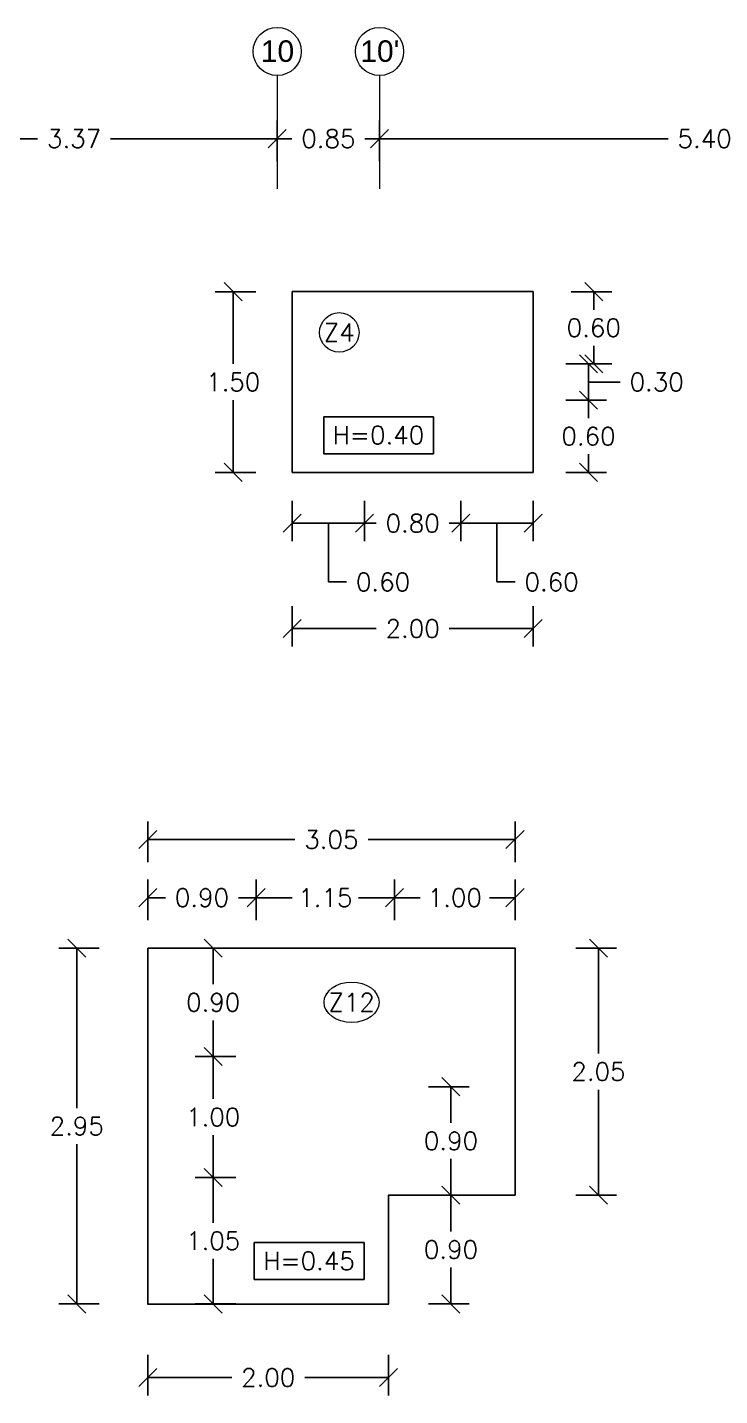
# Model space of a CAD drawing. Header units: metres. Extents: x -25 to 234, y -27 to 52.
# Drawn here: x 113.55 to 119.3, y -10.57 to 0.79 of the extents above; entities that cross this region are included whole.
import ezdxf

# ---------------------------------------------------------------- set-up
doc = ezdxf.new("R2010")
doc.units = ezdxf.units.M
doc.header["$LTSCALE"] = 0.1
doc.header["$MEASUREMENT"] = 0
doc.header["$PDMODE"] = 66
doc.linetypes.add('CONTINUA', pattern=[0])
doc.linetypes.add('Grid Line 1_2_', pattern=[22.225, 12.7, -3.175, 3.175, -3.175])
doc.layers.add('0-S-GRID', color=1, linetype='Continuous', lineweight=9)
doc.layers.add('0-S-GRID-IDEN', color=1, linetype='Continuous', lineweight=9)
for name, color, linetype in [('DIMENSIONES', 7, 'Continuous'), ('DIMTEXTO', 4, 'Continuous'), ('ZAPATAS', 6, 'Continuous')]:
    doc.layers.add(name, color=color, linetype=linetype)
doc.styles.add('Arial_2', font='arial.ttf', dxfattribs={"height": 0.2})
doc.styles.add('SMPLEX', font='simplex.shx')
doc.dimstyles.new('DIM-75', dxfattribs={"dimscale": 0.75, "dimtxt": 0.2, "dimasz": 0.2, "dimexe": 0.2, "dimexo": 0.2, "dimgap": 0.1, "dimtad": 0, "dimtih": 1, "dimtoh": 1, "dimzin": 0, "dimdsep": 46, "dimtxsty": 'SMPLEX', "dimblk1": 'OBLIQUE', "dimblk2": 'OBLIQUE', "dimsah": 1, "dimcen": 0.2, "dimclrd": 4, "dimclre": 4, "dimclrt": 4, "dimadec": 0, "dimazin": 0, "dimtfac": 1, "dimtmove": 1, "dimatfit": 3, "dimldrblk": 'OPEN30', "dimfxl": 0.25, "dimfxlon": 1, "dimtfill": 1, "dimtolj": 1, "dimtzin": 0, "dimarcsym": 0})

# ---------------------------------------------------------------- blocks, each defined once
blk = doc.blocks.new('_Oblique')
at = {"color": 0, "linetype": 'ByBlock', "lineweight": -2}
blk.add_line((-0.5, -0.5), (0.5, 0.5), dxfattribs=at)
blk = doc.blocks.new('*D353')
at = {"layer": 'Defpoints', "color": 0, "ltscale": 0.2, "transparency": 16777216}
for p in [(115.624, -0.136), (112.249, -0.552), (115.624, -0.552)]:
    blk.add_point(p, dxfattribs=at)
at = {"layer": 'DIMTEXTO', "color": 4, "lineweight": -2, "ltscale": 0.2, "transparency": 16777216}
for p, q in [((112.249, -0.323), (112.249, 0.014)), ((115.624, -0.323), (115.624, 0.014)), ((112.249, -0.136), (113.633, -0.136)), ((115.624, -0.136), (114.24, -0.136))]:
    blk.add_line(p, q, dxfattribs=at)
at = {"layer": 'DIMTEXTO', "color": 4, "lineweight": -2, "ltscale": 0.2, "transparency": 16777216, "xscale": 0.15, "yscale": 0.15, "zscale": 0.15, "rotation": 180}
blk.add_blockref('_Oblique', (112.249, -0.136), dxfattribs=at)
at = {"layer": 'DIMTEXTO', "color": 4, "lineweight": -2, "ltscale": 0.2, "transparency": 16777216, "xscale": 0.15, "yscale": 0.15, "zscale": 0.15}
blk.add_blockref('_Oblique', (115.624, -0.136), dxfattribs=at)
at = {"layer": 'DIMTEXTO', "color": 4, "ltscale": 0.2, "transparency": 16777216, "insert": (113.937, -0.136), "char_height": 0.15, "attachment_point": 5, "style": 'SMPLEX', "bg_fill": 3, "box_fill_scale": 1.25, "bg_fill_color": 256, "bg_fill_true_color": 13158600, "bg_fill_transparency": 0}
blk.add_mtext('\\A1;3.37', dxfattribs=at)
blk = doc.blocks.new('_Open30')
at = {"layer": 'DIMTEXTO', "color": 0, "lineweight": -2}
for p, q in [((-1, 0.268), (0, 0)), ((0, 0), (-1, -0.268)), ((0, 0), (-1, 0))]:
    blk.add_line(p, q, dxfattribs=at)
blk = doc.blocks.new('*D354')
at = {"layer": 'Defpoints', "color": 0, "ltscale": 0.2, "transparency": 16777216}
for p in [(116.474, -0.136), (115.624, -0.552), (116.474, -0.552)]:
    blk.add_point(p, dxfattribs=at)
at = {"layer": 'DIMTEXTO', "color": 4, "lineweight": -2, "ltscale": 0.2, "transparency": 16777216}
for p, q in [((115.624, -0.323), (115.624, 0.014)), ((116.474, -0.323), (116.474, 0.014)), ((115.624, -0.136), (115.746, -0.136)), ((116.474, -0.136), (116.353, -0.136))]:
    blk.add_line(p, q, dxfattribs=at)
at = {"layer": 'DIMTEXTO', "color": 4, "lineweight": -2, "ltscale": 0.2, "transparency": 16777216, "xscale": 0.15, "yscale": 0.15, "zscale": 0.15, "rotation": 180}
blk.add_blockref('_Oblique', (115.624, -0.136), dxfattribs=at)
at = {"layer": 'DIMTEXTO', "color": 4, "lineweight": -2, "ltscale": 0.2, "transparency": 16777216, "xscale": 0.15, "yscale": 0.15, "zscale": 0.15}
blk.add_blockref('_Oblique', (116.474, -0.136), dxfattribs=at)
at = {"layer": 'DIMTEXTO', "color": 4, "ltscale": 0.2, "transparency": 16777216, "insert": (116.049, -0.136), "char_height": 0.15, "attachment_point": 5, "style": 'SMPLEX', "bg_fill": 3, "box_fill_scale": 1.25, "bg_fill_color": 256, "bg_fill_true_color": 13158600, "bg_fill_transparency": 0}
blk.add_mtext('\\A1;0.85', dxfattribs=at)
blk = doc.blocks.new('*D343')
at = {"layer": 'Defpoints', "color": 0, "ltscale": 0.2, "transparency": 16777216}
for p in [(121.874, -0.136), (116.474, -0.552), (121.874, -0.552)]:
    blk.add_point(p, dxfattribs=at)
at = {"layer": 'DIMTEXTO', "color": 4, "lineweight": -2, "ltscale": 0.2, "transparency": 16777216}
for p, q in [((116.474, -0.323), (116.474, 0.014)), ((121.874, -0.323), (121.874, 0.014)), ((116.474, -0.136), (118.871, -0.136)), ((121.874, -0.136), (119.478, -0.136))]:
    blk.add_line(p, q, dxfattribs=at)
at = {"layer": 'DIMTEXTO', "color": 4, "lineweight": -2, "ltscale": 0.2, "transparency": 16777216, "xscale": 0.15, "yscale": 0.15, "zscale": 0.15, "rotation": 180}
blk.add_blockref('_Oblique', (116.474, -0.136), dxfattribs=at)
at = {"layer": 'DIMTEXTO', "color": 4, "lineweight": -2, "ltscale": 0.2, "transparency": 16777216, "xscale": 0.15, "yscale": 0.15, "zscale": 0.15}
blk.add_blockref('_Oblique', (121.874, -0.136), dxfattribs=at)
at = {"layer": 'DIMTEXTO', "color": 4, "ltscale": 0.2, "transparency": 16777216, "insert": (119.174, -0.136), "char_height": 0.15, "attachment_point": 5, "style": 'SMPLEX', "bg_fill": 3, "box_fill_scale": 1.25, "bg_fill_color": 256, "bg_fill_true_color": 13158600, "bg_fill_transparency": 0}
blk.add_mtext('\\A1;5.40', dxfattribs=at)
blk = doc.blocks.new('*D403')
at = {"layer": 'Defpoints', "color": 0, "linetype": 'CONTINUA', "transparency": 16777216}
for p in [(113.959, -6.856), (114.549, -6.856), (114.549, -9.81)]:
    blk.add_point(p, dxfattribs=at)
at = {"layer": 'DIMENSIONES', "color": 4, "linetype": 'CONTINUA', "lineweight": -2, "transparency": 16777216}
for p, q in [((114.146, -6.856), (113.809, -6.856)), ((113.959, -6.856), (113.959, -8.183)), ((113.959, -9.81), (113.959, -8.483)), ((114.146, -9.81), (113.809, -9.81))]:
    blk.add_line(p, q, dxfattribs=at)
at = {"layer": 'DIMENSIONES', "color": 4, "linetype": 'CONTINUA', "lineweight": -2, "transparency": 16777216, "xscale": 0.15, "yscale": 0.15, "zscale": 0.15}
for p, rotation in [((113.959, -6.856), 90), ((113.959, -9.81), 270)]:
    blk.add_blockref('_Oblique', p, dxfattribs=dict(at, rotation=rotation))
at = {"layer": 'DIMENSIONES', "color": 4, "linetype": 'CONTINUA', "transparency": 16777216, "insert": (113.959, -8.333), "char_height": 0.15, "attachment_point": 5, "style": 'SMPLEX', "bg_fill": 3, "box_fill_scale": 1.25, "bg_fill_color": 256, "bg_fill_true_color": 13158600, "bg_fill_transparency": 0}
blk.add_mtext('\\A1;2.95', dxfattribs=at)
blk = doc.blocks.new('*D404')
at = {"layer": 'Defpoints', "color": 0, "linetype": 'CONTINUA', "transparency": 16777216}
for p in [(115.092, -7.756), (115.499, -7.756), (115.499, -8.76)]:
    blk.add_point(p, dxfattribs=at)
at = {"layer": 'DIMENSIONES', "color": 4, "linetype": 'CONTINUA', "lineweight": -2, "transparency": 16777216}
for p, q in [((115.279, -7.756), (114.942, -7.756)), ((115.092, -7.756), (115.092, -8.108)), ((115.092, -8.76), (115.092, -8.408)), ((115.279, -8.76), (114.942, -8.76))]:
    blk.add_line(p, q, dxfattribs=at)
at = {"layer": 'DIMENSIONES', "color": 4, "linetype": 'CONTINUA', "lineweight": -2, "transparency": 16777216, "xscale": 0.15, "yscale": 0.15, "zscale": 0.15}
for p, rotation in [((115.092, -7.756), 90), ((115.092, -8.76), 270)]:
    blk.add_blockref('_Oblique', p, dxfattribs=dict(at, rotation=rotation))
at = {"layer": 'DIMENSIONES', "color": 4, "linetype": 'CONTINUA', "transparency": 16777216, "insert": (115.092, -8.258), "char_height": 0.15, "attachment_point": 5, "style": 'SMPLEX', "bg_fill": 3, "box_fill_scale": 1.25, "bg_fill_color": 256, "bg_fill_true_color": 13158600, "bg_fill_transparency": 0}
blk.add_mtext('\\A1;1.00', dxfattribs=at)
blk = doc.blocks.new('*D405')
at = {"layer": 'Defpoints', "color": 0, "linetype": 'CONTINUA', "transparency": 16777216}
for p in [(114.549, -9.81), (116.549, -9.81), (116.549, -10.421)]:
    blk.add_point(p, dxfattribs=at)
at = {"layer": 'DIMENSIONES', "color": 4, "linetype": 'CONTINUA', "lineweight": -2, "transparency": 16777216}
for p, q in [((114.549, -10.233), (114.549, -10.571)), ((116.549, -10.233), (116.549, -10.571)), ((114.549, -10.421), (115.246, -10.421)), ((116.549, -10.421), (115.853, -10.421))]:
    blk.add_line(p, q, dxfattribs=at)
at = {"layer": 'DIMENSIONES', "color": 4, "linetype": 'CONTINUA', "lineweight": -2, "transparency": 16777216, "xscale": 0.15, "yscale": 0.15, "zscale": 0.15, "rotation": 180}
blk.add_blockref('_Oblique', (114.549, -10.421), dxfattribs=at)
at = {"layer": 'DIMENSIONES', "color": 4, "linetype": 'CONTINUA', "lineweight": -2, "transparency": 16777216, "xscale": 0.15, "yscale": 0.15, "zscale": 0.15}
blk.add_blockref('_Oblique', (116.549, -10.421), dxfattribs=at)
at = {"layer": 'DIMENSIONES', "color": 4, "linetype": 'CONTINUA', "transparency": 16777216, "insert": (115.549, -10.421), "char_height": 0.15, "attachment_point": 5, "style": 'SMPLEX', "bg_fill": 3, "box_fill_scale": 1.25, "bg_fill_color": 256, "bg_fill_true_color": 13158600, "bg_fill_transparency": 0}
blk.add_mtext('\\A1;2.00', dxfattribs=at)
blk = doc.blocks.new('*D406')
at = {"layer": 'Defpoints', "color": 0, "linetype": 'CONTINUA', "transparency": 16777216}
for p in [(116.549, -8.906), (117.067, -8.906), (116.532, -9.81)]:
    blk.add_point(p, dxfattribs=at)
at = {"layer": 'DIMENSIONES', "color": 4, "linetype": 'CONTINUA', "lineweight": -2, "transparency": 16777216}
for p, q in [((116.88, -8.906), (117.217, -8.906)), ((117.067, -8.906), (117.067, -9.208)), ((117.067, -9.81), (117.067, -9.508)), ((116.88, -9.81), (117.217, -9.81))]:
    blk.add_line(p, q, dxfattribs=at)
at = {"layer": 'DIMENSIONES', "color": 4, "linetype": 'CONTINUA', "lineweight": -2, "transparency": 16777216, "xscale": 0.15, "yscale": 0.15, "zscale": 0.15}
for p, rotation in [((117.067, -8.906), 90), ((117.067, -9.81), 270)]:
    blk.add_blockref('_Oblique', p, dxfattribs=dict(at, rotation=rotation))
at = {"layer": 'DIMENSIONES', "color": 4, "linetype": 'CONTINUA', "transparency": 16777216, "insert": (117.067, -9.358), "char_height": 0.15, "attachment_point": 5, "style": 'SMPLEX', "bg_fill": 3, "box_fill_scale": 1.25, "bg_fill_color": 256, "bg_fill_true_color": 13158600, "bg_fill_transparency": 0}
blk.add_mtext('\\A1;0.90', dxfattribs=at)
blk = doc.blocks.new('*D407')
at = {"layer": 'Defpoints', "color": 0, "linetype": 'CONTINUA', "transparency": 16777216}
for p in [(117.599, -5.954), (114.549, -6.856), (117.599, -6.856)]:
    blk.add_point(p, dxfattribs=at)
at = {"layer": 'DIMENSIONES', "color": 4, "linetype": 'CONTINUA', "lineweight": -2, "transparency": 16777216}
for p, q in [((114.549, -6.141), (114.549, -5.804)), ((117.599, -6.141), (117.599, -5.804)), ((114.549, -5.954), (115.771, -5.954)), ((117.599, -5.954), (116.378, -5.954))]:
    blk.add_line(p, q, dxfattribs=at)
at = {"layer": 'DIMENSIONES', "color": 4, "linetype": 'CONTINUA', "lineweight": -2, "transparency": 16777216, "xscale": 0.15, "yscale": 0.15, "zscale": 0.15, "rotation": 180}
blk.add_blockref('_Oblique', (114.549, -5.954), dxfattribs=at)
at = {"layer": 'DIMENSIONES', "color": 4, "linetype": 'CONTINUA', "lineweight": -2, "transparency": 16777216, "xscale": 0.15, "yscale": 0.15, "zscale": 0.15}
blk.add_blockref('_Oblique', (117.599, -5.954), dxfattribs=at)
at = {"layer": 'DIMENSIONES', "color": 4, "linetype": 'CONTINUA', "transparency": 16777216, "insert": (116.074, -5.954), "char_height": 0.15, "attachment_point": 5, "style": 'SMPLEX', "bg_fill": 3, "box_fill_scale": 1.25, "bg_fill_color": 256, "bg_fill_true_color": 13158600, "bg_fill_transparency": 0}
blk.add_mtext('\\A1;3.05', dxfattribs=at)
blk = doc.blocks.new('*D408')
at = {"layer": 'Defpoints', "color": 0, "linetype": 'CONTINUA', "transparency": 16777216}
for p in [(117.599, -6.856), (118.292, -6.856), (117.599, -8.906)]:
    blk.add_point(p, dxfattribs=at)
at = {"layer": 'DIMENSIONES', "color": 4, "linetype": 'CONTINUA', "lineweight": -2, "transparency": 16777216}
for p, q in [((118.105, -6.856), (118.442, -6.856)), ((118.292, -6.856), (118.292, -7.731)), ((118.292, -8.906), (118.292, -8.031)), ((118.105, -8.906), (118.442, -8.906))]:
    blk.add_line(p, q, dxfattribs=at)
at = {"layer": 'DIMENSIONES', "color": 4, "linetype": 'CONTINUA', "lineweight": -2, "transparency": 16777216, "xscale": 0.15, "yscale": 0.15, "zscale": 0.15}
for p, rotation in [((118.292, -6.856), 90), ((118.292, -8.906), 270)]:
    blk.add_blockref('_Oblique', p, dxfattribs=dict(at, rotation=rotation))
at = {"layer": 'DIMENSIONES', "color": 4, "linetype": 'CONTINUA', "transparency": 16777216, "insert": (118.292, -7.881), "char_height": 0.15, "attachment_point": 5, "style": 'SMPLEX', "bg_fill": 3, "box_fill_scale": 1.25, "bg_fill_color": 256, "bg_fill_true_color": 13158600, "bg_fill_transparency": 0}
blk.add_mtext('\\A1;2.05', dxfattribs=at)
blk = doc.blocks.new('*D470')
at = {"layer": 'Defpoints', "color": 0, "linetype": 'CONTINUA', "transparency": 16777216}
for p in [(115.499, -8.76), (115.092, -9.81), (115.499, -9.81)]:
    blk.add_point(p, dxfattribs=at)
at = {"layer": 'DIMENSIONES', "color": 4, "linetype": 'CONTINUA', "lineweight": -2, "transparency": 16777216}
for p, q in [((115.279, -8.76), (114.942, -8.76)), ((115.092, -8.76), (115.092, -9.135)), ((115.092, -9.81), (115.092, -9.435)), ((115.279, -9.81), (114.942, -9.81))]:
    blk.add_line(p, q, dxfattribs=at)
at = {"layer": 'DIMENSIONES', "color": 4, "linetype": 'CONTINUA', "lineweight": -2, "transparency": 16777216, "xscale": 0.15, "yscale": 0.15, "zscale": 0.15}
for p, rotation in [((115.092, -8.76), 90), ((115.092, -9.81), 270)]:
    blk.add_blockref('_Oblique', p, dxfattribs=dict(at, rotation=rotation))
at = {"layer": 'DIMENSIONES', "color": 4, "linetype": 'CONTINUA', "transparency": 16777216, "insert": (115.092, -9.285), "char_height": 0.15, "attachment_point": 5, "style": 'SMPLEX', "bg_fill": 3, "box_fill_scale": 1.25, "bg_fill_color": 256, "bg_fill_true_color": 13158600, "bg_fill_transparency": 0}
blk.add_mtext('\\A1;1.05', dxfattribs=at)
blk = doc.blocks.new('*D471')
at = {"layer": 'Defpoints', "color": 0, "linetype": 'CONTINUA', "transparency": 16777216}
for p in [(114.549, -6.856), (115.092, -6.856), (115.499, -7.756)]:
    blk.add_point(p, dxfattribs=at)
at = {"layer": 'DIMENSIONES', "color": 4, "linetype": 'CONTINUA', "lineweight": -2, "transparency": 16777216}
for p, q in [((114.904, -6.856), (115.242, -6.856)), ((115.092, -6.856), (115.092, -7.156)), ((115.092, -7.756), (115.092, -7.456)), ((115.279, -7.756), (114.942, -7.756))]:
    blk.add_line(p, q, dxfattribs=at)
at = {"layer": 'DIMENSIONES', "color": 4, "linetype": 'CONTINUA', "lineweight": -2, "transparency": 16777216, "xscale": 0.15, "yscale": 0.15, "zscale": 0.15}
for p, rotation in [((115.092, -6.856), 90), ((115.092, -7.756), 270)]:
    blk.add_blockref('_Oblique', p, dxfattribs=dict(at, rotation=rotation))
at = {"layer": 'DIMENSIONES', "color": 4, "linetype": 'CONTINUA', "transparency": 16777216, "insert": (115.092, -7.306), "char_height": 0.15, "attachment_point": 5, "style": 'SMPLEX', "bg_fill": 3, "box_fill_scale": 1.25, "bg_fill_color": 256, "bg_fill_true_color": 13158600, "bg_fill_transparency": 0}
blk.add_mtext('\\A1;0.90', dxfattribs=at)
blk = doc.blocks.new('*D472')
at = {"layer": 'Defpoints', "color": 0, "linetype": 'CONTINUA', "transparency": 16777216}
for p in [(117.599, -6.437), (116.599, -6.856), (117.599, -8.006)]:
    blk.add_point(p, dxfattribs=at)
at = {"layer": 'DIMENSIONES', "color": 4, "linetype": 'CONTINUA', "lineweight": -2, "transparency": 16777216}
for p, q in [((116.599, -6.624), (116.599, -6.287)), ((117.599, -6.624), (117.599, -6.287)), ((116.599, -6.437), (116.81, -6.437)), ((117.599, -6.437), (117.388, -6.437))]:
    blk.add_line(p, q, dxfattribs=at)
at = {"layer": 'DIMENSIONES', "color": 4, "linetype": 'CONTINUA', "lineweight": -2, "transparency": 16777216, "xscale": 0.15, "yscale": 0.15, "zscale": 0.15, "rotation": 180}
blk.add_blockref('_Oblique', (116.599, -6.437), dxfattribs=at)
at = {"layer": 'DIMENSIONES', "color": 4, "linetype": 'CONTINUA', "lineweight": -2, "transparency": 16777216, "xscale": 0.15, "yscale": 0.15, "zscale": 0.15}
blk.add_blockref('_Oblique', (117.599, -6.437), dxfattribs=at)
at = {"layer": 'DIMENSIONES', "color": 4, "linetype": 'CONTINUA', "transparency": 16777216, "insert": (117.099, -6.437), "char_height": 0.15, "attachment_point": 5, "style": 'SMPLEX', "bg_fill": 3, "box_fill_scale": 1.25, "bg_fill_color": 256, "bg_fill_true_color": 13158600, "bg_fill_transparency": 0}
blk.add_mtext('\\A1;1.00', dxfattribs=at)
blk = doc.blocks.new('*D473')
at = {"layer": 'Defpoints', "color": 0, "linetype": 'CONTINUA', "transparency": 16777216}
for p in [(116.599, -6.437), (115.449, -6.856), (116.599, -6.856)]:
    blk.add_point(p, dxfattribs=at)
at = {"layer": 'DIMENSIONES', "color": 4, "linetype": 'CONTINUA', "lineweight": -2, "transparency": 16777216}
for p, q in [((115.449, -6.624), (115.449, -6.287)), ((116.599, -6.624), (116.599, -6.287)), ((115.449, -6.437), (115.749, -6.437)), ((116.599, -6.437), (116.299, -6.437))]:
    blk.add_line(p, q, dxfattribs=at)
at = {"layer": 'DIMENSIONES', "color": 4, "linetype": 'CONTINUA', "lineweight": -2, "transparency": 16777216, "xscale": 0.15, "yscale": 0.15, "zscale": 0.15, "rotation": 180}
blk.add_blockref('_Oblique', (115.449, -6.437), dxfattribs=at)
at = {"layer": 'DIMENSIONES', "color": 4, "linetype": 'CONTINUA', "lineweight": -2, "transparency": 16777216, "xscale": 0.15, "yscale": 0.15, "zscale": 0.15}
blk.add_blockref('_Oblique', (116.599, -6.437), dxfattribs=at)
at = {"layer": 'DIMENSIONES', "color": 4, "linetype": 'CONTINUA', "transparency": 16777216, "insert": (116.024, -6.437), "char_height": 0.15, "attachment_point": 5, "style": 'SMPLEX', "bg_fill": 3, "box_fill_scale": 1.25, "bg_fill_color": 256, "bg_fill_true_color": 13158600, "bg_fill_transparency": 0}
blk.add_mtext('\\A1;1.15', dxfattribs=at)
blk = doc.blocks.new('*D492')
at = {"layer": 'Defpoints', "color": 0, "linetype": 'CONTINUA', "transparency": 16777216}
for p in [(116.349, -2.306), (117.149, -2.306), (117.149, -3.328)]:
    blk.add_point(p, dxfattribs=at)
at = {"layer": 'DIMENSIONES', "color": 4, "linetype": 'CONTINUA', "lineweight": -2, "transparency": 16777216}
for p, q in [((116.349, -3.141), (116.349, -3.478)), ((117.149, -3.141), (117.149, -3.478)), ((116.349, -3.328), (116.446, -3.328)), ((117.149, -3.328), (117.053, -3.328))]:
    blk.add_line(p, q, dxfattribs=at)
at = {"layer": 'DIMENSIONES', "color": 4, "linetype": 'CONTINUA', "lineweight": -2, "transparency": 16777216, "xscale": 0.15, "yscale": 0.15, "zscale": 0.15, "rotation": 180}
blk.add_blockref('_Oblique', (116.349, -3.328), dxfattribs=at)
at = {"layer": 'DIMENSIONES', "color": 4, "linetype": 'CONTINUA', "lineweight": -2, "transparency": 16777216, "xscale": 0.15, "yscale": 0.15, "zscale": 0.15}
blk.add_blockref('_Oblique', (117.149, -3.328), dxfattribs=at)
at = {"layer": 'DIMENSIONES', "color": 4, "linetype": 'CONTINUA', "transparency": 16777216, "insert": (116.749, -3.328), "char_height": 0.15, "attachment_point": 5, "style": 'SMPLEX', "bg_fill": 3, "box_fill_scale": 1.25, "bg_fill_color": 256, "bg_fill_true_color": 13158600, "bg_fill_transparency": 0}
blk.add_mtext('\\A1;0.80', dxfattribs=at)
blk = doc.blocks.new('*D493')
at = {"layer": 'Defpoints', "color": 0, "linetype": 'CONTINUA', "transparency": 16777216}
for p in [(117.149, -2.006), (118.209, -2.006), (117.75, -2.306)]:
    blk.add_point(p, dxfattribs=at)
at = {"layer": 'DIMENSIONES', "color": 4, "linetype": 'CONTINUA', "lineweight": -2, "transparency": 16777216}
for p, q in [((118.022, -2.006), (118.359, -2.006)), ((118.209, -2.306), (118.209, -2.006)), ((118.209, -2.156), (118.323, -2.156)), ((118.323, -2.156), (118.473, -2.156)), ((118.022, -2.306), (118.359, -2.306))]:
    blk.add_line(p, q, dxfattribs=at)
at = {"layer": 'DIMENSIONES', "color": 4, "linetype": 'CONTINUA', "lineweight": -2, "transparency": 16777216, "xscale": 0.15, "yscale": 0.15, "zscale": 0.15}
for p, rotation in [((118.209, -2.006), 90), ((118.209, -2.306), 270)]:
    blk.add_blockref('_Oblique', p, dxfattribs=dict(at, rotation=rotation))
at = {"layer": 'DIMENSIONES', "color": 4, "linetype": 'CONTINUA', "transparency": 16777216, "insert": (118.776, -2.156), "char_height": 0.15, "attachment_point": 5, "style": 'SMPLEX', "bg_fill": 3, "box_fill_scale": 1.25, "bg_fill_color": 256, "bg_fill_true_color": 13158600, "bg_fill_transparency": 0}
blk.add_mtext('\\A1;0.30', dxfattribs=at)
blk = doc.blocks.new('*D494')
at = {"layer": 'Defpoints', "color": 0, "linetype": 'CONTINUA', "transparency": 16777216}
for p in [(115.749, -3.262), (117.749, -3.262), (117.749, -4.203)]:
    blk.add_point(p, dxfattribs=at)
at = {"layer": 'DIMENSIONES', "color": 4, "linetype": 'CONTINUA', "lineweight": -2, "transparency": 16777216}
for p, q in [((115.749, -4.016), (115.749, -4.353)), ((117.749, -4.016), (117.749, -4.353)), ((115.749, -4.203), (116.446, -4.203)), ((117.749, -4.203), (117.053, -4.203))]:
    blk.add_line(p, q, dxfattribs=at)
at = {"layer": 'DIMENSIONES', "color": 4, "linetype": 'CONTINUA', "lineweight": -2, "transparency": 16777216, "xscale": 0.15, "yscale": 0.15, "zscale": 0.15, "rotation": 180}
blk.add_blockref('_Oblique', (115.749, -4.203), dxfattribs=at)
at = {"layer": 'DIMENSIONES', "color": 4, "linetype": 'CONTINUA', "lineweight": -2, "transparency": 16777216, "xscale": 0.15, "yscale": 0.15, "zscale": 0.15}
blk.add_blockref('_Oblique', (117.749, -4.203), dxfattribs=at)
at = {"layer": 'DIMENSIONES', "color": 4, "linetype": 'CONTINUA', "transparency": 16777216, "insert": (116.749, -4.203), "char_height": 0.15, "attachment_point": 5, "style": 'SMPLEX', "bg_fill": 3, "box_fill_scale": 1.25, "bg_fill_color": 256, "bg_fill_true_color": 13158600, "bg_fill_transparency": 0}
blk.add_mtext('\\A1;2.00', dxfattribs=at)
blk = doc.blocks.new('*D498')
at = {"layer": 'Defpoints', "color": 0, "linetype": 'CONTINUA', "transparency": 16777216}
for p in [(115.258, -1.406), (115.749, -1.406), (115.749, -2.906)]:
    blk.add_point(p, dxfattribs=at)
at = {"layer": 'DIMENSIONES', "color": 4, "linetype": 'CONTINUA', "lineweight": -2, "transparency": 16777216}
for p, q in [((115.446, -1.406), (115.108, -1.406)), ((115.258, -1.406), (115.258, -2.006)), ((115.258, -2.906), (115.258, -2.306)), ((115.446, -2.906), (115.108, -2.906))]:
    blk.add_line(p, q, dxfattribs=at)
at = {"layer": 'DIMENSIONES', "color": 4, "linetype": 'CONTINUA', "lineweight": -2, "transparency": 16777216, "xscale": 0.15, "yscale": 0.15, "zscale": 0.15}
for p, rotation in [((115.258, -1.406), 90), ((115.258, -2.906), 270)]:
    blk.add_blockref('_Oblique', p, dxfattribs=dict(at, rotation=rotation))
at = {"layer": 'DIMENSIONES', "color": 4, "linetype": 'CONTINUA', "transparency": 16777216, "insert": (115.258, -2.156), "char_height": 0.15, "attachment_point": 5, "style": 'SMPLEX', "bg_fill": 3, "box_fill_scale": 1.25, "bg_fill_color": 256, "bg_fill_true_color": 13158600, "bg_fill_transparency": 0}
blk.add_mtext('\\A1;1.50', dxfattribs=at)
blk = doc.blocks.new('*D495')
at = {"layer": 'Defpoints', "color": 0, "linetype": 'CONTINUA', "transparency": 16777216}
for p in [(117.75, -2.306), (117.75, -2.906), (118.209, -2.906)]:
    blk.add_point(p, dxfattribs=at)
at = {"layer": 'DIMENSIONES', "color": 4, "linetype": 'CONTINUA', "lineweight": -2, "transparency": 16777216}
for p, q in [((118.022, -2.306), (118.359, -2.306)), ((118.209, -2.306), (118.209, -2.456)), ((118.209, -2.906), (118.209, -2.756)), ((118.022, -2.906), (118.359, -2.906))]:
    blk.add_line(p, q, dxfattribs=at)
at = {"layer": 'DIMENSIONES', "color": 4, "linetype": 'CONTINUA', "lineweight": -2, "transparency": 16777216, "xscale": 0.15, "yscale": 0.15, "zscale": 0.15}
for p, rotation in [((118.209, -2.306), 90), ((118.209, -2.906), 270)]:
    blk.add_blockref('_Oblique', p, dxfattribs=dict(at, rotation=rotation))
at = {"layer": 'DIMENSIONES', "color": 4, "linetype": 'CONTINUA', "transparency": 16777216, "insert": (118.209, -2.606), "char_height": 0.15, "attachment_point": 5, "style": 'SMPLEX', "bg_fill": 3, "box_fill_scale": 1.25, "bg_fill_color": 256, "bg_fill_true_color": 13158600, "bg_fill_transparency": 0}
blk.add_mtext('\\A1;0.60', dxfattribs=at)
blk = doc.blocks.new('*D499')
at = {"layer": 'Defpoints', "color": 0, "linetype": 'CONTINUA', "transparency": 16777216}
for p in [(117.194, -1.406), (118.253, -1.406), (117.149, -2.006)]:
    blk.add_point(p, dxfattribs=at)
at = {"layer": 'DIMENSIONES', "color": 4, "linetype": 'CONTINUA', "lineweight": -2, "transparency": 16777216}
for p, q in [((118.066, -1.406), (118.403, -1.406)), ((118.253, -1.406), (118.253, -1.556)), ((118.253, -2.006), (118.253, -1.856)), ((118.066, -2.006), (118.403, -2.006))]:
    blk.add_line(p, q, dxfattribs=at)
at = {"layer": 'DIMENSIONES', "color": 4, "linetype": 'CONTINUA', "lineweight": -2, "transparency": 16777216, "xscale": 0.15, "yscale": 0.15, "zscale": 0.15}
for p, rotation in [((118.253, -1.406), 90), ((118.253, -2.006), 270)]:
    blk.add_blockref('_Oblique', p, dxfattribs=dict(at, rotation=rotation))
at = {"layer": 'DIMENSIONES', "color": 4, "linetype": 'CONTINUA', "transparency": 16777216, "insert": (118.253, -1.706), "char_height": 0.15, "attachment_point": 5, "style": 'SMPLEX', "bg_fill": 3, "box_fill_scale": 1.25, "bg_fill_color": 256, "bg_fill_true_color": 13158600, "bg_fill_transparency": 0}
blk.add_mtext('\\A1;0.60', dxfattribs=at)
blk = doc.blocks.new('*D496')
at = {"layer": 'Defpoints', "color": 0, "linetype": 'CONTINUA', "transparency": 16777216}
for p in [(117.149, -2.306), (117.749, -2.306), (117.749, -3.328)]:
    blk.add_point(p, dxfattribs=at)
at = {"layer": 'DIMENSIONES', "color": 4, "linetype": 'CONTINUA', "lineweight": -2, "transparency": 16777216}
for p, q in [((117.149, -3.141), (117.149, -3.478)), ((117.749, -3.141), (117.749, -3.478)), ((117.149, -3.328), (117.749, -3.328)), ((117.449, -3.328), (117.449, -3.816)), ((117.449, -3.816), (117.599, -3.816))]:
    blk.add_line(p, q, dxfattribs=at)
at = {"layer": 'DIMENSIONES', "color": 4, "linetype": 'CONTINUA', "lineweight": -2, "transparency": 16777216, "xscale": 0.15, "yscale": 0.15, "zscale": 0.15, "rotation": 180}
blk.add_blockref('_Oblique', (117.149, -3.328), dxfattribs=at)
at = {"layer": 'DIMENSIONES', "color": 4, "linetype": 'CONTINUA', "lineweight": -2, "transparency": 16777216, "xscale": 0.15, "yscale": 0.15, "zscale": 0.15}
blk.add_blockref('_Oblique', (117.749, -3.328), dxfattribs=at)
at = {"layer": 'DIMENSIONES', "color": 4, "linetype": 'CONTINUA', "transparency": 16777216, "insert": (117.903, -3.816), "char_height": 0.15, "attachment_point": 5, "style": 'SMPLEX', "bg_fill": 3, "box_fill_scale": 1.25, "bg_fill_color": 256, "bg_fill_true_color": 13158600, "bg_fill_transparency": 0}
blk.add_mtext('\\A1;0.60', dxfattribs=at)
blk = doc.blocks.new('*D497')
at = {"layer": 'Defpoints', "color": 0, "linetype": 'CONTINUA', "transparency": 16777216}
for p in [(115.749, -2.306), (116.349, -2.306), (115.749, -3.328)]:
    blk.add_point(p, dxfattribs=at)
at = {"layer": 'DIMENSIONES', "color": 4, "linetype": 'CONTINUA', "lineweight": -2, "transparency": 16777216}
for p, q in [((115.749, -3.141), (115.749, -3.478)), ((116.349, -3.141), (116.349, -3.478)), ((116.349, -3.328), (115.749, -3.328)), ((116.049, -3.328), (116.049, -3.816)), ((116.049, -3.816), (116.199, -3.816))]:
    blk.add_line(p, q, dxfattribs=at)
at = {"layer": 'DIMENSIONES', "color": 4, "linetype": 'CONTINUA', "lineweight": -2, "transparency": 16777216, "xscale": 0.15, "yscale": 0.15, "zscale": 0.15, "rotation": 180}
blk.add_blockref('_Oblique', (115.749, -3.328), dxfattribs=at)
at = {"layer": 'DIMENSIONES', "color": 4, "linetype": 'CONTINUA', "lineweight": -2, "transparency": 16777216, "xscale": 0.15, "yscale": 0.15, "zscale": 0.15}
blk.add_blockref('_Oblique', (116.349, -3.328), dxfattribs=at)
at = {"layer": 'DIMENSIONES', "color": 4, "linetype": 'CONTINUA', "transparency": 16777216, "insert": (116.503, -3.816), "char_height": 0.15, "attachment_point": 5, "style": 'SMPLEX', "bg_fill": 3, "box_fill_scale": 1.25, "bg_fill_color": 256, "bg_fill_true_color": 13158600, "bg_fill_transparency": 0}
blk.add_mtext('\\A1;0.60', dxfattribs=at)
blk = doc.blocks.new('*D976')
at = {"layer": 'Defpoints', "color": 0, "linetype": 'CONTINUA', "transparency": 16777216}
for p in [(116.599, -8.006), (116.599, -8.906), (117.067, -8.906)]:
    blk.add_point(p, dxfattribs=at)
at = {"layer": 'DIMTEXTO', "color": 4, "linetype": 'CONTINUA', "lineweight": -2, "transparency": 16777216}
for p, q in [((116.88, -8.006), (117.217, -8.006)), ((117.067, -8.006), (117.067, -8.306)), ((117.067, -8.906), (117.067, -8.606)), ((116.88, -8.906), (117.217, -8.906))]:
    blk.add_line(p, q, dxfattribs=at)
at = {"layer": 'DIMTEXTO', "color": 4, "linetype": 'CONTINUA', "lineweight": -2, "transparency": 16777216, "xscale": 0.15, "yscale": 0.15, "zscale": 0.15}
for p, rotation in [((117.067, -8.006), 90), ((117.067, -8.906), 270)]:
    blk.add_blockref('_Oblique', p, dxfattribs=dict(at, rotation=rotation))
at = {"layer": 'DIMTEXTO', "color": 4, "linetype": 'CONTINUA', "transparency": 16777216, "insert": (117.067, -8.456), "char_height": 0.15, "attachment_point": 5, "style": 'SMPLEX', "bg_fill": 3, "box_fill_scale": 1.25, "bg_fill_color": 256, "bg_fill_true_color": 13158600, "bg_fill_transparency": 0}
blk.add_mtext('\\A1;0.90', dxfattribs=at)
blk = doc.blocks.new('*D979')
at = {"layer": 'Defpoints', "color": 0, "linetype": 'CONTINUA', "transparency": 16777216}
for p in [(114.549, -6.437), (114.549, -6.856), (115.449, -6.856)]:
    blk.add_point(p, dxfattribs=at)
at = {"layer": 'DIMTEXTO', "color": 4, "linetype": 'CONTINUA', "lineweight": -2, "transparency": 16777216}
for p, q in [((114.549, -6.624), (114.549, -6.287)), ((115.449, -6.624), (115.449, -6.287)), ((114.549, -6.437), (114.695, -6.437)), ((115.449, -6.437), (115.303, -6.437))]:
    blk.add_line(p, q, dxfattribs=at)
at = {"layer": 'DIMTEXTO', "color": 4, "linetype": 'CONTINUA', "lineweight": -2, "transparency": 16777216, "xscale": 0.15, "yscale": 0.15, "zscale": 0.15, "rotation": 180}
blk.add_blockref('_Oblique', (114.549, -6.437), dxfattribs=at)
at = {"layer": 'DIMTEXTO', "color": 4, "linetype": 'CONTINUA', "lineweight": -2, "transparency": 16777216, "xscale": 0.15, "yscale": 0.15, "zscale": 0.15}
blk.add_blockref('_Oblique', (115.449, -6.437), dxfattribs=at)
at = {"layer": 'DIMTEXTO', "color": 4, "linetype": 'CONTINUA', "transparency": 16777216, "insert": (114.999, -6.437), "char_height": 0.15, "attachment_point": 5, "style": 'SMPLEX', "bg_fill": 3, "box_fill_scale": 1.25, "bg_fill_color": 256, "bg_fill_true_color": 13158600, "bg_fill_transparency": 0}
blk.add_mtext('\\A1;0.90', dxfattribs=at)

msp = doc.modelspace()

# ---------------------------------------------------------------- linework, layer by layer
at = {"layer": '0-S-GRID', "linetype": 'Grid Line 1_2_'}
msp.add_line((115.6241, 0.3883), (115.6241, -0.5517), dxfattribs=at)
msp.add_line((115.6241, 0.3883), (115.6241, -0.5517), dxfattribs=at)
at = {"layer": '0-S-GRID-IDEN'}
for centre in [(115.6241, 0.5883), (116.4741, 0.5883)]:
    msp.add_circle(centre, 0.2, dxfattribs=at)
at = {"layer": 'ZAPATAS', "lineweight": 25}
msp.add_lwpolyline([(114.5491, -6.8559), (114.5491, -9.8104), (116.5491, -9.8104), (116.5491, -8.9059), (117.5991, -8.9059), (117.5991, -6.8559)], close=True, dxfattribs=at)

# ---------------------------------------------------------------- texts
at = {"layer": 'DIMTEXTO', "char_height": 0.17859, "width": 0.168354, "attachment_point": 2, "style": 'Arial_2'}
for s, insert in [('10', (115.6263, 0.6804)), ("10'", (116.4763, 0.6804))]:
    msp.add_mtext(s, dxfattribs=dict(at, insert=insert))

# ---------------------------------------------------------------- dimensions: what is measured, and where the dimension line sits
at = {"layer": 'DIMENSIONES', "linetype": 'CONTINUA'}
dim = msp.add_linear_dim(base=(117.1491, -3.328), p1=(116.3491, -2.3059), p2=(117.1491, -2.3059), dimstyle='DIM-75', dxfattribs=at)
dim.commit()
dim.dimension.update_dxf_attribs({"geometry": '*D492', "text_midpoint": (116.7491, -3.328)})

# ---------------------------------------------------------------- next in the draw order: texts
at = {"layer": 'DIMTEXTO', "color": 4, "insert": (116.2416, -7.3055), "char_height": 0.15, "attachment_point": 5, "rotation": 0, "style": 'SMPLEX', "bg_fill": 3, "box_fill_scale": 1.1, "bg_fill_color": 256, "bg_fill_true_color": 13158600, "bg_fill_transparency": 0}
msp.add_mtext('\\A1;Z12', dxfattribs=at)

# ---------------------------------------------------------------- next in the draw order: dimensions: what is measured, and where the dimension line sits
at = {"layer": 'DIMENSIONES', "linetype": 'CONTINUA'}
dim = msp.add_linear_dim(base=(118.209, -2.0059), p1=(117.7505, -2.3059), p2=(117.1491, -2.0059), angle=90, dimstyle='DIM-75', dxfattribs=at)
dim.commit()
dim.dimension.update_dxf_attribs({"geometry": '*D493', "text_midpoint": (118.5476, -2.1559), "dimtype": 160})
dim = msp.add_linear_dim(base=(117.7491, -4.2033), p1=(115.7491, -3.2616), p2=(117.7491, -3.2616), dimstyle='DIM-75', dxfattribs=at)
dim.commit()
dim.dimension.update_dxf_attribs({"geometry": '*D494', "text_midpoint": (116.7491, -4.2033)})
for base, p1, p2, picture, middle in [((113.9585, -6.8559), (114.5491, -9.8104), (114.5491, -6.8559), '*D403', (113.9585, -8.3331)), ((115.0917, -7.7559), (115.4991, -8.7604), (115.4991, -7.7559), '*D404', (115.0917, -8.2581))]:
    dim = msp.add_linear_dim(base=base, p1=p1, p2=p2, angle=90, dimstyle='DIM-75', dxfattribs=at)
    dim.commit()
    dim.dimension.update_dxf_attribs({"geometry": picture, "text_midpoint": middle})
at = {"layer": 'DIMTEXTO', "ltscale": 0.2}
dim = msp.add_linear_dim(base=(115.6240815485, -0.1355387341), p1=(112.2490815498, -0.5517445673), p2=(115.6240815485, -0.5517445375), dimstyle='DIM-75', override={"dimtmove": 1}, dxfattribs=at)
dim.commit()
dim.dimension.update_dxf_attribs({"geometry": '*D353', "text_midpoint": (113.9365815491, -0.1355387341)})

# ---------------------------------------------------------------- next in the draw order: linework, layer by layer
at = {"layer": 'ZAPATAS', "lineweight": 25}
msp.add_lwpolyline([(115.7491, -1.4059), (117.7491, -1.4059), (117.7491, -2.9059), (115.7491, -2.9059)], close=True, dxfattribs=at)

# ---------------------------------------------------------------- next in the draw order: dimensions: what is measured, and where the dimension line sits
at = {"layer": 'DIMENSIONES', "linetype": 'CONTINUA'}
for base, p1, p2, picture, middle in [((117.5991, -5.9535), (114.5491, -6.8559), (117.5991, -6.8559), '*D407', (116.0741, -5.9535)), ((116.5491, -10.4208), (114.5491, -9.8104), (116.5491, -9.8104), '*D405', (115.5491, -10.4208))]:
    dim = msp.add_linear_dim(base=base, p1=p1, p2=p2, dimstyle='DIM-75', dxfattribs=at)
    dim.commit()
    dim.dimension.update_dxf_attribs({"geometry": picture, "text_midpoint": middle})
at = {"layer": 'DIMTEXTO', "ltscale": 0.2}
dim = msp.add_linear_dim(base=(116.4741, -0.1355), p1=(115.6241, -0.5517), p2=(116.4741, -0.5517), dimstyle='DIM-75', override={"dimtmove": 1}, dxfattribs=at)
dim.commit()
dim.dimension.update_dxf_attribs({"geometry": '*D354', "text_midpoint": (116.0491, -0.1355)})

# ---------------------------------------------------------------- next in the draw order: linework, layer by layer
at = {"layer": '0-S-GRID', "linetype": 'Grid Line 1_2_'}
msp.add_line((116.4741, 0.3883), (116.4741, -0.5517), dxfattribs=at)
msp.add_line((116.4741, 0.3883), (116.4741, -0.5517), dxfattribs=at)

# ---------------------------------------------------------------- next in the draw order: texts
at = {"layer": 'DIMTEXTO', "color": 4, "insert": (116.1396, -1.744), "char_height": 0.15, "attachment_point": 5, "rotation": 0, "style": 'SMPLEX', "bg_fill": 3, "box_fill_scale": 1.1, "bg_fill_color": 256, "bg_fill_true_color": 13158600, "bg_fill_transparency": 0}
msp.add_mtext('\\A1;Z4', dxfattribs=at)

# ---------------------------------------------------------------- next in the draw order: dimensions: what is measured, and where the dimension line sits
at = {"layer": 'DIMENSIONES', "linetype": 'CONTINUA'}
for base, p1, p2, picture, middle in [((115.2581, -1.4059), (115.7491, -2.9059), (115.7491, -1.4059), '*D498', (115.2581, -2.1559)), ((118.2535, -1.4059), (117.1491, -2.0059), (117.1935, -1.4059), '*D499', (118.2535, -1.7059)), ((118.209, -2.9059), (117.7505, -2.3059), (117.7505, -2.9059), '*D495', (118.209, -2.6059)), ((115.0917, -6.8559), (115.4991, -7.7559), (114.5491, -6.8559), '*D471', (115.0917, -7.3059)), ((118.292, -6.8559), (117.5991, -8.9059), (117.5991, -6.8559), '*D408', (118.292, -7.8809)), ((115.0917, -9.8104), (115.4991, -8.7604), (115.4991, -9.8104), '*D470', (115.0917, -9.2854)), ((117.0672, -8.9059), (116.5316, -9.8104), (116.5491, -8.9059), '*D406', (117.0672, -9.3581))]:
    dim = msp.add_linear_dim(base=base, p1=p1, p2=p2, angle=90, dimstyle='DIM-75', dxfattribs=at)
    dim.commit()
    dim.dimension.update_dxf_attribs({"geometry": picture, "text_midpoint": middle})

# ---------------------------------------------------------------- next in the draw order: linework, layer by layer
at = {"layer": '0-S-GRID-IDEN'}
msp.add_circle((116.1396, -1.744), 0.164, dxfattribs=at)
at = {"layer": 'DIMTEXTO', "color": 4}
msp.add_lwpolyline([(116.3459, -9.3007), (115.4335, -9.3007), (115.4335, -9.6063), (116.3459, -9.6063)], close=True, dxfattribs=at)

# ---------------------------------------------------------------- next in the draw order: dimensions: what is measured, and where the dimension line sits
at = {"layer": 'DIMENSIONES', "linetype": 'CONTINUA'}
for base, p1, p2, picture, middle in [((115.7491, -3.328), (116.3491, -2.3059), (115.7491, -2.3059), '*D497', (116.2741, -3.8155)), ((117.7491, -3.328), (117.1491, -2.3059), (117.7491, -2.3059), '*D496', (117.6741, -3.8155)), ((117.5991, -6.4365), (116.5991, -6.8559), (117.5991, -8.0059), '*D472', (117.0991, -6.4365))]:
    dim = msp.add_linear_dim(base=base, p1=p1, p2=p2, dimstyle='DIM-75', dxfattribs=at)
    dim.commit()
    dim.dimension.update_dxf_attribs({"geometry": picture, "text_midpoint": middle})
at = {"layer": 'DIMTEXTO', "ltscale": 0.2}
dim = msp.add_linear_dim(base=(121.8741, -0.1355), p1=(116.4741, -0.5517), p2=(121.8741, -0.5517), dimstyle='DIM-75', override={"dimtmove": 1}, dxfattribs=at)
dim.commit()
dim.dimension.update_dxf_attribs({"geometry": '*D343', "text_midpoint": (119.1741, -0.1355)})

# ---------------------------------------------------------------- next in the draw order: linework, layer by layer
at = {"layer": '0-S-GRID-IDEN'}
msp.add_ellipse((116.2416, -7.3055), major_axis=(0.2285, 0), ratio=0.7364318, dxfattribs=at)
at = {"layer": 'DIMTEXTO', "color": 4}
msp.add_lwpolyline([(116.9222, -2.4456), (116.0098, -2.4456), (116.0098, -2.7512), (116.9222, -2.7512)], close=True, dxfattribs=at)

# ---------------------------------------------------------------- next in the draw order: texts
at = {"layer": 'DIMTEXTO', "color": 4, "insert": (115.8891, -9.4518), "char_height": 0.15, "attachment_point": 5, "rotation": 0, "style": 'SMPLEX', "bg_fill": 3, "box_fill_scale": 1.1, "bg_fill_color": 256, "bg_fill_true_color": 13158600, "bg_fill_transparency": 0}
msp.add_mtext('\\A1;H=0.45', dxfattribs=at)

# ---------------------------------------------------------------- next in the draw order: dimensions: what is measured, and where the dimension line sits
at = {"layer": 'DIMENSIONES', "linetype": 'CONTINUA'}
dim = msp.add_linear_dim(base=(116.5991, -6.4365), p1=(115.449, -6.8559), p2=(116.5991, -6.8559), dimstyle='DIM-75', dxfattribs=at)
dim.commit()
dim.dimension.update_dxf_attribs({"geometry": '*D473', "text_midpoint": (116.024, -6.4365)})
at = {"layer": 'DIMTEXTO', "linetype": 'CONTINUA'}
dim = msp.add_linear_dim(base=(117.0672, -8.9059), p1=(116.5991, -8.0059), p2=(116.5991, -8.9059), angle=90, dimstyle='DIM-75', dxfattribs=at)
dim.commit()
dim.dimension.update_dxf_attribs({"geometry": '*D976', "text_midpoint": (117.0672, -8.4559)})

# ---------------------------------------------------------------- next in the draw order: texts
at = {"layer": 'DIMTEXTO', "color": 4, "insert": (116.4654, -2.5966), "char_height": 0.15, "attachment_point": 5, "rotation": 0, "style": 'SMPLEX', "bg_fill": 3, "box_fill_scale": 1.1, "bg_fill_color": 256, "bg_fill_true_color": 13158600, "bg_fill_transparency": 0}
msp.add_mtext('\\A1;H=0.40', dxfattribs=at)

# ---------------------------------------------------------------- next in the draw order: dimensions: what is measured, and where the dimension line sits
at = {"layer": 'DIMTEXTO', "linetype": 'CONTINUA'}
dim = msp.add_linear_dim(base=(114.5491, -6.4365), p1=(115.449, -6.8559), p2=(114.5491, -6.8559), dimstyle='DIM-75', dxfattribs=at)
dim.commit()
dim.dimension.update_dxf_attribs({"geometry": '*D979', "text_midpoint": (114.999, -6.4365)})

doc.saveas('drawing.dxf')
